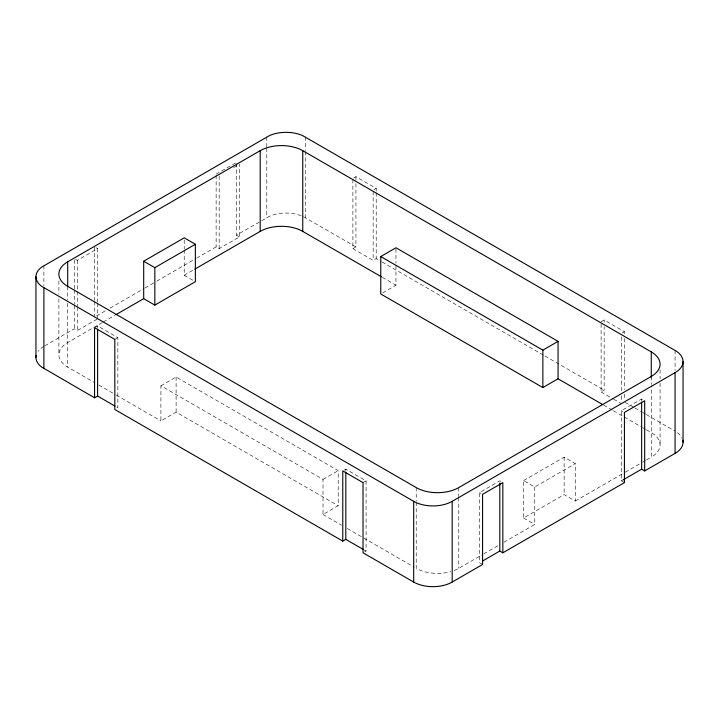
<?xml version="1.0" encoding="UTF-8"?>
<svg xmlns="http://www.w3.org/2000/svg" width="719" height="719" viewBox="0 0 719 719"><rect width="100%" height="100%" fill="white"/><g stroke="black" fill="none" stroke-linecap="round" stroke-linejoin="round"><path stroke-width="0.54" stroke-dasharray="3.6 2.7" d="M43.895 346.333L41.567 347.888A27.196 15.701 0 0 0 38.017 351.438M216.131 174.133L235.428 162.988M233.639 167.527L237.504 165.298M74.291 288.678L74.291 258.588L77.328 260.35L97.595 248.648L97.595 302.124M44.848 345.785L74.291 328.781L77.328 330.542L97.595 318.841M96.499 315.965L106.223 310.347M110.115 308.1L144.16 288.445M145.13 287.888L155.825 281.713M156.796 281.147L195.703 258.687M196.673 258.121L216.131 246.896L219.169 248.648L239.427 236.955L239.427 164.184M236.389 163.555L236.389 235.194L269.481 216.302A27.196 15.701 0 0 1 302.591 216.302M102.332 322.543L67.703 342.532A30.09 17.373 0 0 0 67.703 367.094L93.919 382.229M103.293 321.986L114.833 315.317M184.217 249.942L184.217 275.26L193.833 269.715M353.658 178.015L355.941 176.703L376.208 188.405L376.208 191.739M94.557 327.702L97.595 325.95L117.853 337.642L117.853 407.745L115.93 406.639M114.815 339.395L117.853 337.642M373.925 189.717L376.208 188.405M352.903 179.57L352.903 248.648L355.941 246.896L355.941 181.161M352.903 248.648L373.161 260.35L376.208 258.597L381.052 261.392M160.912 385.815L176.11 377.044L338.209 470.63L338.209 505.727L323.011 514.498L323.011 479.402L160.912 385.815L160.912 420.912L176.11 412.14L338.209 505.727M382.661 292.885L395.962 285.209L395.962 264.286M323.011 479.402L338.209 470.63M344.293 470.046L345.812 469.165L366.07 480.867L366.07 551.06L364.551 551.931M601.12 321.761L604.158 320.009L624.425 331.711L624.425 333.94M363.032 482.62L366.07 480.867M622.142 333.023L624.425 331.711M601.12 323.99L601.12 391.954L604.158 390.201L604.158 326.696M482.584 564.505L479.546 562.752L479.546 492.56L499.804 480.867L502.842 482.62M624.425 482.62L621.378 480.867L621.378 410.675L641.645 398.973L644.682 400.726M523.612 480.571L564.136 457.176L575.281 463.611L575.281 501.044L564.136 494.609L523.612 518.004L523.612 480.571L534.756 487.006L575.281 463.611M454.21 570.473A30.09 17.373 0 0 0 458.776 568.316L482.817 554.43M483.779 553.873L499.175 544.984M503.983 542.216L534.756 524.439L534.756 487.006M575.281 501.044L624.335 472.725M625.296 472.167L641.654 462.73M642.615 462.173L645.5 460.511M646.462 459.953L651.27 457.176L651.27 385.519M621.378 480.867L623.31 479.753M303.49 216.752L355.941 246.896M382.023 261.95L544.013 355.483M544.984 356.04L604.158 390.201M625.377 402.451L633.978 407.421M634.931 407.97L641.627 411.834M642.579 412.382L645.446 414.036M646.399 414.593L675.078 431.148M601.12 391.954L612.696 398.641M613.658 399.198L621.378 403.656M621.378 410.675L622.897 411.547M382.364 277.363L395.962 285.209M603.69 405.139L612.435 410.19M613.406 410.747L641.555 427.005M642.525 427.562L645.446 429.243M646.417 429.809L651.27 432.604A30.09 17.373 0 0 1 651.27 457.176M236.389 235.194L239.427 236.955M184.217 275.26L195.361 281.695M96.076 247.767L97.595 248.648M479.546 492.56L481.065 493.441M523.612 518.004L534.756 524.439M98.773 385.033L115.283 394.56M116.253 395.126L160.912 420.912M323.011 514.498L341.462 525.149M347.286 528.51L362.825 537.479M363.796 538.046L414.279 567.192M364.147 549.945L366.07 551.06M675.078 350.423L675.078 370.609M660.078 369.773L660.078 378.742M660.078 383.227L660.078 444.89M651.27 376.45L651.27 384.404M641.645 398.973L641.645 401.202M624.425 338.397L624.425 389.644M624.425 394.102L624.425 399.674M621.378 336.807L621.378 391.397M621.378 395.854L621.378 401.427M604.158 320.009L604.158 322.238M564.136 457.176L564.136 494.609M458.776 487.59L458.776 496.559M458.776 497.683L458.776 568.316M416.22 487.59L416.22 501.044M416.22 502.168L416.22 568.316A30.09 17.373 0 0 0 450.804 571.605M395.962 248.873L395.962 263.19M376.208 192.854L376.208 258.597M373.161 191.272L373.161 260.35M355.941 176.703L355.941 180.047M345.812 469.165L345.812 471.394M305.287 136.925L305.287 150.379M305.287 151.502L305.287 217.65M266.785 136.925L266.785 147.018M266.785 148.141L266.785 217.65M219.169 175.885L219.169 248.648M216.131 175.247L216.131 246.896M184.217 240.029L184.217 248.837M176.11 377.044L176.11 412.14M97.595 303.238L97.595 317.726M97.595 325.95L97.595 328.17M94.557 246.896L94.557 300.371M94.557 301.486L94.557 315.974M77.328 260.35L77.328 290.431M77.328 291.546L77.328 306.024M77.328 307.139L77.328 330.542M74.291 289.793L74.291 304.272M74.291 305.386L74.291 328.781M67.703 286.378L67.703 299.832M67.703 303.292L67.703 367.094M58.895 280.823L58.895 294.269M58.895 298.753L58.895 354.818M43.895 265.608L43.895 285.794M677.424 432.694A27.223 15.719 0 0 1 682.124 438.195"/><path stroke-width="1.08" d="M67.703 286.477L67.703 261.806L260.197 150.675A30.09 17.373 0 0 1 302.753 150.675L651.27 351.888L651.27 377.673M143.692 298.664L143.692 261.222L184.217 237.827L195.361 244.262L195.361 281.695L154.837 305.099L143.692 298.664L115.795 314.76M143.692 261.222L154.837 267.657L195.361 244.262M194.795 269.158L260.197 231.392A30.09 17.373 0 0 1 302.753 231.392L381.394 276.797M36.184 355.393A27.196 15.701 0 0 0 41.567 367.005L94.557 397.805L97.595 396.052L114.959 406.082M558.061 378.796L542.863 387.568L380.764 293.981L380.764 256.548L395.962 247.767L558.061 341.363L558.061 378.796L602.72 404.581M380.764 256.548L542.863 350.135L558.061 341.363M94.557 397.805L94.557 327.702L114.815 339.395L114.815 409.506L342.774 541.11L345.812 539.358L363.176 549.388M452.188 501.332L675.078 372.649A27.223 15.719 0 0 0 675.078 350.423L302.591 135.585A27.196 15.701 0 0 0 269.481 135.585L41.567 267.162A27.196 15.701 0 0 0 41.567 286.288L413.686 501.332A27.223 15.719 0 0 0 452.188 501.332L452.188 582.057A27.223 15.719 0 0 1 413.686 582.057L363.032 552.812L363.032 482.62L342.774 470.918L342.774 541.11M482.44 561.081L499.804 551.06L502.842 552.812L624.425 482.62L624.425 412.427L644.682 400.726L644.682 470.918L641.645 469.165L623.31 479.753M452.188 582.057L482.584 564.505L482.584 494.321L502.842 482.62L502.842 552.812M644.682 470.918L675.078 453.374A27.223 15.719 0 0 0 682.816 440.208M683.05 361.54L683.05 442.257M675.078 372.649L675.078 453.374M641.645 402.316L641.645 469.165M542.863 350.135L542.863 387.568M499.804 483.096L499.804 551.06M413.686 501.332L413.686 582.057M345.812 472.509L345.812 539.358M302.753 150.675L302.753 231.392M260.197 150.675L260.197 231.392M154.837 267.657L154.837 305.099M97.595 329.284L97.595 396.052M43.895 287.843L43.895 368.559M35.95 276.725L35.95 357.442M67.703 261.806A30.09 17.373 0 0 0 67.703 286.378L416.22 487.59A30.09 17.373 0 0 0 458.776 487.59L651.27 376.45A30.09 17.373 0 0 0 651.27 351.888"/></g></svg>
